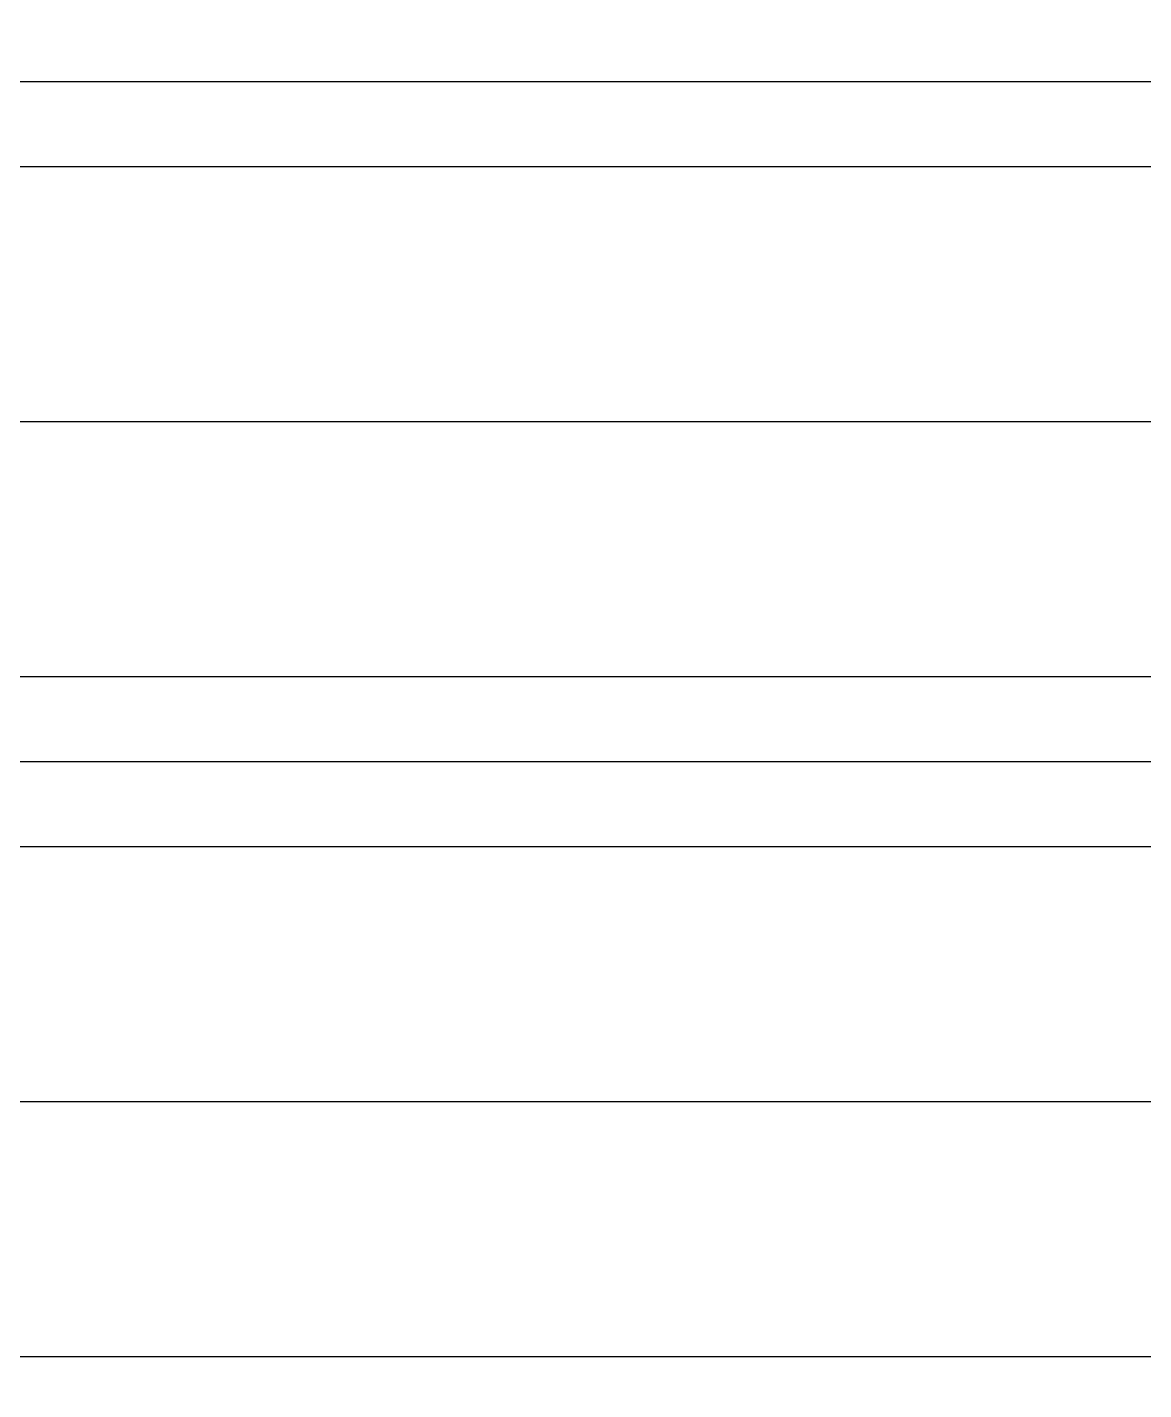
# Model space of a CAD drawing. Header units: millimetres. Extents: x -101 to 3415, y -52 to 1366.
# Drawn here: x 223.073 to 225.458, y 160.639 to 163.547 of the extents above; entities that cross this region are included whole.
import ezdxf

# ---------------------------------------------------------------- set-up
doc = ezdxf.new("R2010")
doc.units = ezdxf.units.MM
doc.layers.add('00_ARQ', color=8, linetype='Continuous')

msp = doc.modelspace()

# ---------------------------------------------------------------- hatches: boundary and pattern name
at = {"layer": '00_ARQ'}
h = msp.add_hatch(dxfattribs=at)
h.set_pattern_fill('PLASTI', color=9, scale=0.2286459215875386)
h.set_pattern_definition([(0, (-3488.395460651146, -6.623347380706074), (0, 1.451901602080869), []), (0, (-3488.395460651146, -6.441859680445821), (0, 1.451901602080869), []), (0, (-3488.395460651146, -6.260371980186391), (0, 1.451901602080869), []), (0, (-3488.395460651146, -5.715908879404809), (0, 1.451901602080869), [])])
edge = h.paths.add_edge_path()
edge.add_line((226.264863185037, 169.1230504401843), (226.2648633632448, 80.53740597466133))
edge.add_line((226.2648633632448, 80.53740597466133), (213.917933543058, 80.53740597434918))
edge.add_line((213.917933543058, 80.53740597434918), (213.9179334248256, 179.9983814496445))
edge.add_line((213.9179334248256, 179.9983814496445), (255.1870279724881, 179.9983814496445))
edge.add_line((255.1870279724881, 179.9983814496445), (255.1870279724881, 163.5358751338373))
edge.add_line((255.1870279724881, 163.5358751338373), (242.2387789263361, 163.535875095341))
edge.add_line((242.2387789263361, 163.535875095341), (242.2387789263361, 175.3340046492597))
edge.add_line((242.2387789263361, 175.3340046492597), (234.0075257491843, 175.3340046492588))
edge.add_line((234.0075257491843, 175.3340046492588), (234.0075257491843, 163.535875095341))
edge.add_line((234.0075257491843, 163.535875095341), (227.23491947146, 163.5358742858918))
edge.add_line((227.23491947146, 163.5358742858918), (227.2349194471125, 163.7409483788618))
edge.add_line((227.2349194471125, 163.7409483788618), (226.9508009497627, 163.7409483788972))
edge.add_line((226.9508009497627, 163.7409483788972), (226.9508009497627, 169.1157337706937))
edge.add_line((226.9508009497627, 169.1157337706937), (227.002392721976, 169.1157337706937))
edge.add_arc((227.0023927219756, 169.1111608522638), 0.004572918429943229, 38.45059877829539, 89.99999999501449, ccw=False)
edge.add_line((227.0059739783809, 169.1140044741666), (227.1182459832772, 168.9099982576534))
edge.add_arc((227.1212533024272, 168.9116532942308), 0.003432654154160998, 208.8255805424185, 279.6250182301404)
edge.add_line((227.1218272396837, 168.9082689611255), (227.1886321916629, 168.9082689611255))
edge.add_line((227.1886321916629, 168.9082689611255), (227.1886321916629, 168.9155856306161))
edge.add_line((227.1886321916629, 168.9155856306161), (227.1253602710277, 168.9155856306161))
edge.add_arc((227.1253602710269, 168.9201585490485), 0.004572918432387496, 218.450598806381, 270.00000000997096, ccw=False)
edge.add_line((227.1217790146211, 168.9173149271424), (227.0095070097232, 169.1213211436581))
edge.add_arc((227.0064996905765, 169.119666107083), 0.003432654150171312, 28.82558053358185, 99.62501824054763)
edge.add_line((227.00592575332, 169.1230504401843), (226.264863185037, 169.1230504396803))

# ---------------------------------------------------------------- linework, layer by layer
at = {"layer": '00_ARQ', "color": 9}
for points in [[(226.3808139485421, 160.6189639769784), (226.3808139485421, 160.6430111466382, 0.4142135623766002), (226.3790762395424, 160.6447488556388, -2.393763305771752e-12), (226.2666008940384, 160.6447488556388, 0.4142135620982981), (226.264863185037, 160.6430111466382)], [(226.3808139485421, 144.1564576226756), (226.3808139485421, 144.1805047923347, 0.4142135623766002), (226.3790762395424, 144.182242501336, -2.393763305771752e-12), (226.2666008940384, 144.182242501336, 0.4142135620982981), (226.264863185037, 144.1805047923347)]]:
    msp.add_lwpolyline(points, format="xyb", dxfattribs=at)

doc.saveas('drawing.dxf')
